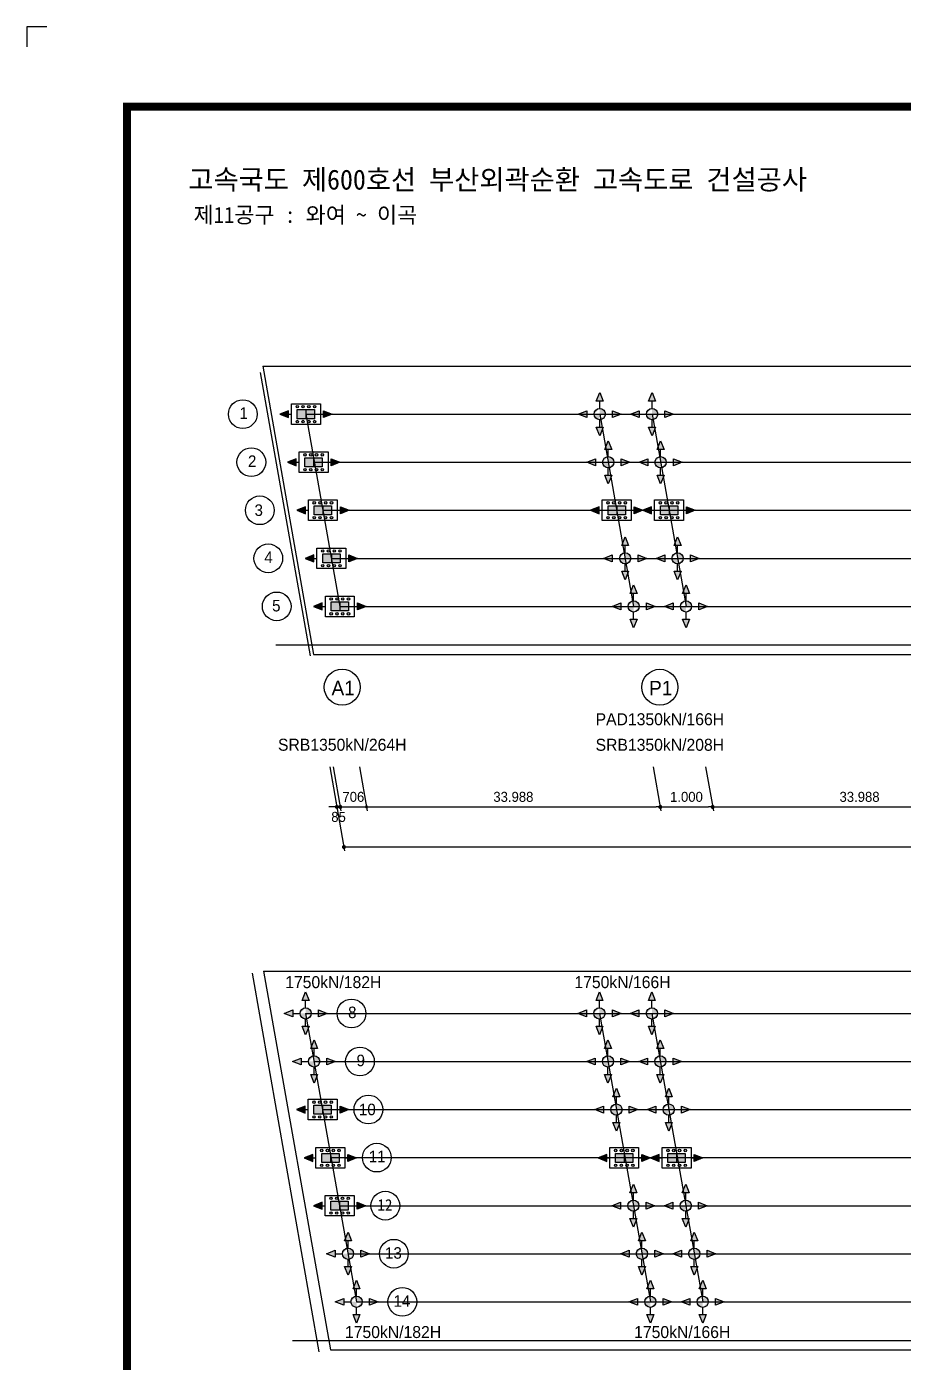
# Model space of a CAD drawing. Header units: feet. Extents: x 0 to 841000, y 0 to 594000.
# Drawn here: x 0 to 218768, y 260548 to 594000 of the extents above; entities that cross this region are included whole.
import ezdxf
from ezdxf.enums import TextEntityAlignment as Align

# ---------------------------------------------------------------- set-up
doc = ezdxf.new("R2010")
doc.units = ezdxf.units.FT
doc.header["$LTSCALE"] = 150
doc.header["$MEASUREMENT"] = 0
for name, color, linetype in [('CS-DIMS', 1, 'CONTINUOUS'), ('CS-MISC', 3, 'CONTINUOUS'), ('CS-TEXT', 3, 'CONTINUOUS'), ('CX-BORD', 3, 'CONTINUOUS'), ('CX-BORD-LIN1', 4, 'CONTINUOUS'), ('CX-BORD-LIN2', 3, 'CONTINUOUS'), ('CX-BORD-TEX2', 7, 'CONTINUOUS'), ('CX-BORD-TEX3', 6, 'CONTINUOUS'), ('CX-MISC', 2, 'CONTINUOUS')]:
    doc.layers.add(name, color=color, linetype=linetype)
doc.styles.add('A_STANDARD', font='')
doc.styles.get("Standard").update_dxf_attribs({"font": ''})
doc.styles.add('TB_TEXT', font='')
doc.styles.add('TB_WBTXT', font='')
doc.styles.add('TB_WMTXT', font='')
doc.styles.get('A_STANDARD').set_extended_font_data('Dotum')
doc.styles.get('Standard').set_extended_font_data('DotumChe')
doc.styles.get('TB_TEXT').set_extended_font_data('Dotum')
doc.styles.get('TB_WBTXT').set_extended_font_data('Dotum')
doc.styles.get('TB_WMTXT').set_extended_font_data('DotumChe')

# ---------------------------------------------------------------- blocks, each defined once
blk = doc.blocks.new('CXBLKA1-KHCA')
at = {"layer": 'CX-BORD-LIN1', "const_width": 2}
blk.add_lwpolyline([(796, 0), (0, 0), (0, 554), (796, 554)], close=True, dxfattribs=at)
at = {"layer": 'CX-MISC'}
blk.add_lwpolyline([(-20, 574), (-25, 574), (-25, 569)], dxfattribs=at)
at = {"layer": 'CX-BORD-LIN1', "style": 'TB_TEXT'}
for tag, height, p in [('TR_RNUM5', 3, (285.11, 32.64)), ('TR_RDAT5', 3.5, (317.5, 33)), ('TR_DGN5', 3.5, (451.12, 33)), ('TR_CHK5', 3.5, (491.12, 33)), ('TR_APP5', 3.5, (531.12, 33)), ('TR_RNUM4', 3, (285.11, 26.64)), ('TR_RDAT4', 3.5, (317.5, 27)), ('TR_DGN4', 3.5, (451.12, 27)), ('TR_CHK4', 3.5, (491.12, 27)), ('TR_APP4', 3.5, (531.12, 27)), ('TR_RNUM3', 3, (285.11, 20.64)), ('TR_RDAT3', 3.5, (317.5, 21)), ('TR_DGN3', 3.5, (451.12, 21)), ('TR_CHK3', 3.5, (491.12, 21)), ('TR_APP3', 3.5, (531.12, 21)), ('TR_RDAT2', 3.5, (317.5, 15)), ('TR_DGN2', 3.5, (451.12, 15)), ('TR_CHK2', 3.5, (491.12, 15)), ('TR_APP2', 3.5, (531.12, 15)), ('TR_RNUM2', 3, (285.11, 14.64)), ('TR_RNUM1', 3, (285.11, 8.64)), ('TR_RDAT1', 3.5, (317.5, 9)), ('TR_DGN1', 3.5, (451.12, 9)), ('TR_CHK1', 3.5, (491.12, 9)), ('TR_APP1', 3.5, (531.12, 9))]:
    blk.add_attdef(tag, text='', height=height, dxfattribs=at).set_placement(p, align=Align.MIDDLE_CENTER)
for tag, p in [('TR_RCON5', (342.3, 33)), ('TR_RCON4', (342.3, 27)), ('TR_RCON3', (342.3, 21)), ('TR_RCON2', (342.3, 15)), ('TR_RCON1', (342.3, 9))]:
    blk.add_attdef(tag, text='', height=3.5, dxfattribs=at).set_placement(p, align=Align.MIDDLE_LEFT)
at = {"layer": 'CX-BORD-LIN2', "style": 'TB_TEXT'}
blk.add_attdef('TD_VERSION', text='', height=3, rotation=90, dxfattribs=at).set_placement((800.5, 48.01), align=Align.MIDDLE_CENTER)
at = {"layer": 'CX-BORD-TEX2', "style": 'TB_WMTXT'}
for tag, height, p in [('TB_CNAME', 5, (15.34, 531.83)), ('TB_CSCOP', 4, (16.63, 523.83))]:
    blk.add_attdef(tag, text='', height=height, dxfattribs=at).set_placement(p, align=Align.BOTTOM_LEFT)
at = {"layer": 'CX-BORD-TEX2', "style": 'TB_WBTXT'}
for tag, height, p in [('TB_MTITIL', 10, (398, 533.33)), ('TB_STITL', 7, (398, 518.33))]:
    blk.add_attdef(tag, text='', height=height, dxfattribs=at).set_placement(p, align=Align.MIDDLE_CENTER)
at = {"layer": 'CX-BORD-TEX3', "style": 'TB_TEXT'}
for tag, height, p in [('TD_LNDST', 4.5, (215, 31.5)), ('TD_DSECT', 4.5, (605.5, 31.5)), ('TD_DDIST', 4.5, (654.5, 31.5)), ('TD_DNAME_TOP', 4.5, (755, 27.96)), ('TD_DCOMP', 4.5, (215, 22.59)), ('TD_CSECT', 4.5, (605.5, 22.5)), ('TD_CDIST', 4.5, (654.5, 22.5)), ('TD_DNAME_MAIN', 4.5, (755, 21.47)), ('TD_DNAME_BOT', 3, (755, 15.25)), ('TD_CCOMP', 4.5, (215, 13.59)), ('TD_HSCAL', 4.5, (620.88, 13.75)), ('TD_VSCAL', 4.5, (656.86, 13.75)), ('TD_CNAME', 5, (65, 7.6)), ('TD_FIELD', 4.5, (180, 5.13)), ('TD_CSTEP', 4.5, (250.74, 5.13)), ('TD_DWGCODE', 4.5, (637, 4.79)), ('TD_DWGNO', 4.5, (755, 5))]:
    blk.add_attdef(tag, text='', height=height, dxfattribs=at).set_placement(p, align=Align.MIDDLE_CENTER)

msp = doc.modelspace()

# ---------------------------------------------------------------- hatches: boundary and pattern name
at = {"layer": 'CS-DIMS'}
for points in [[(65310, 498134), (63146, 497268), (65310, 496403), (65310, 497268)], [(74053, 498134), (76216, 497268), (74053, 496403), (74053, 497268)], [(67238, 486134), (65074, 485268), (67238, 484403), (67238, 485268)], [(75981, 486134), (78145, 485268), (75981, 484403), (75981, 485268)], [(69542, 474134), (67378, 473268), (69542, 472403), (69542, 473268)], [(78284, 474134), (80448, 473268), (78284, 472403), (78284, 473268)], [(142871, 474134), (140707, 473268), (142871, 472403), (142871, 473268)], [(151614, 474134), (153778, 473268), (151614, 472403), (151614, 473268)], [(155942, 474134), (153778, 473268), (155942, 472403), (155942, 473268)], [(164684, 474134), (166848, 473268), (164684, 472403), (164684, 473268)], [(71658, 462134), (69494, 461268), (71658, 460403), (71658, 461268)], [(80400, 462134), (82564, 461268), (80400, 460403), (80400, 461268)], [(73773, 450134), (71610, 449268), (73773, 448403), (73773, 449268)], [(82516, 450134), (84680, 449268), (82516, 448403), (82516, 449268)], [(69477, 324514), (67314, 323649), (69477, 322783), (69477, 323649)], [(78220, 324514), (80384, 323649), (78220, 322783), (78220, 323649)], [(71422, 312433), (69258, 311568), (71422, 310702), (71422, 311568)], [(80164, 312433), (82328, 311568), (80164, 310702), (80164, 311568)], [(144751, 312433), (142587, 311568), (144751, 310702), (144751, 311568)], [(153494, 312433), (155658, 311568), (153494, 310702), (153494, 311568)], [(157822, 312433), (155658, 311568), (157822, 310702), (157822, 311568)], [(166564, 312433), (168728, 311568), (166564, 310702), (166564, 311568)], [(73709, 300514), (71545, 299649), (73709, 298783), (73709, 299649)], [(82452, 300514), (84616, 299649), (82452, 298783), (82452, 299649)]]:
    msp.add_hatch(color=0, dxfattribs=at).paths.add_polyline_path(points)
at = {"layer": 'CS-MISC'}
h = msp.add_hatch(color=7, dxfattribs=at)
edge = h.paths.add_edge_path(flags=17)
edge.add_arc((143011, 497268), 1397, 0, 360)
h.paths.add_polyline_path([(142145, 494060), (143876, 494060), (143011, 491896)])
h.paths.add_polyline_path([(146219, 496403), (146219, 498134), (148383, 497268)])
h.paths.add_polyline_path([(139802, 498134), (139802, 496403), (137638, 497268)])
h.paths.add_polyline_path([(143876, 500477), (142145, 500477), (143011, 502641)])
edge = h.paths.add_edge_path()
edge.add_line((144408, 497268), (146219, 497268))
edge.add_line((139802, 497268), (141613, 497268))
edge.add_line((143011, 498666), (143011, 500477))
edge.add_line((143011, 494060), (143011, 495871))
h = msp.add_hatch(color=7, dxfattribs=at)
edge = h.paths.add_edge_path(flags=17)
edge.add_arc((156081, 497268), 1397, 0, 360)
h.paths.add_polyline_path([(155216, 494060), (156947, 494060), (156081, 491896)])
h.paths.add_polyline_path([(159290, 496403), (159290, 498134), (161454, 497268)])
h.paths.add_polyline_path([(152873, 498134), (152873, 496403), (150709, 497268)])
h.paths.add_polyline_path([(156947, 500477), (155216, 500477), (156081, 502641)])
edge = h.paths.add_edge_path()
edge.add_line((157479, 497268), (159290, 497268))
edge.add_line((152873, 497268), (154684, 497268))
edge.add_line((156081, 498666), (156081, 500477))
edge.add_line((156081, 494060), (156081, 495871))
h = msp.add_hatch(color=7, dxfattribs=at)
h.paths.add_polyline_path([(67830, 499120, 1), (67213, 499120, 1)])
h.paths.add_polyline_path([(69270, 499120, 1), (68653, 499120, 1)])
h.paths.add_polyline_path([(70710, 499120, 1), (70093, 499120, 1)])
h.paths.add_polyline_path([(71533, 499120, 1), (72150, 499120, 1)])
h.paths.add_polyline_path([(67830, 495417, 1), (67213, 495417, 1)])
h.paths.add_polyline_path([(69270, 495417, 1), (68653, 495417, 1)])
h.paths.add_polyline_path([(70710, 495417, 1), (70093, 495417, 1)])
h.paths.add_polyline_path([(72150, 495417, 1), (71533, 495417, 1)])
h.paths.add_polyline_path([(71841, 496137), (71841, 498400), (67521, 498400), (67521, 496137)])
h = msp.add_hatch(color=7, dxfattribs=at)
edge = h.paths.add_edge_path(flags=17)
edge.add_arc((145127, 485268), 1397, 0, 360)
h.paths.add_polyline_path([(144261, 482060), (145992, 482060), (145127, 479896)])
h.paths.add_polyline_path([(148335, 484403), (148335, 486134), (150499, 485268)])
h.paths.add_polyline_path([(141918, 486134), (141918, 484403), (139754, 485268)])
h.paths.add_polyline_path([(145992, 488477), (144261, 488477), (145127, 490641)])
edge = h.paths.add_edge_path()
edge.add_line((146524, 485268), (148335, 485268))
edge.add_line((141918, 485268), (143729, 485268))
edge.add_line((145127, 486666), (145127, 488477))
edge.add_line((145127, 482060), (145127, 483871))
h = msp.add_hatch(color=7, dxfattribs=at)
edge = h.paths.add_edge_path(flags=17)
edge.add_arc((158197, 485268), 1397, 0, 360)
h.paths.add_polyline_path([(157332, 482060), (159063, 482060), (158197, 479896)])
h.paths.add_polyline_path([(161406, 484403), (161406, 486134), (163569, 485268)])
h.paths.add_polyline_path([(154989, 486134), (154989, 484403), (152825, 485268)])
h.paths.add_polyline_path([(159063, 488477), (157332, 488477), (158197, 490641)])
edge = h.paths.add_edge_path()
edge.add_line((159595, 485268), (161406, 485268))
edge.add_line((154989, 485268), (156800, 485268))
edge.add_line((158197, 486666), (158197, 488477))
edge.add_line((158197, 482060), (158197, 483871))
h = msp.add_hatch(color=7, dxfattribs=at)
h.paths.add_polyline_path([(69758, 487120, 1), (69141, 487120, 1)])
h.paths.add_polyline_path([(71198, 487120, 1), (70581, 487120, 1)])
h.paths.add_polyline_path([(72638, 487120, 1), (72021, 487120, 1)])
h.paths.add_polyline_path([(73461, 487120, 1), (74078, 487120, 1)])
h.paths.add_polyline_path([(69758, 483417, 1), (69141, 483417, 1)])
h.paths.add_polyline_path([(71198, 483417, 1), (70581, 483417, 1)])
h.paths.add_polyline_path([(72638, 483417, 1), (72021, 483417, 1)])
h.paths.add_polyline_path([(74078, 483417, 1), (73461, 483417, 1)])
h.paths.add_polyline_path([(73770, 484137), (73770, 486400), (69450, 486400), (69450, 484137)])
h = msp.add_hatch(color=7, dxfattribs=at)
h.paths.add_polyline_path([(72062, 475120, 1), (71444, 475120, 1)])
h.paths.add_polyline_path([(73502, 475120, 1), (72884, 475120, 1)])
h.paths.add_polyline_path([(74942, 475120, 1), (74324, 475120, 1)])
h.paths.add_polyline_path([(75764, 475120, 1), (76382, 475120, 1)])
h.paths.add_polyline_path([(72062, 471417, 1), (71444, 471417, 1)])
h.paths.add_polyline_path([(73502, 471417, 1), (72884, 471417, 1)])
h.paths.add_polyline_path([(74942, 471417, 1), (74324, 471417, 1)])
h.paths.add_polyline_path([(76382, 471417, 1), (75764, 471417, 1)])
h.paths.add_polyline_path([(76073, 472137), (76073, 474400), (71753, 474400), (71753, 472137)])
h = msp.add_hatch(color=7, dxfattribs=at)
h.paths.add_polyline_path([(145391, 475120, 1), (144774, 475120, 1)])
h.paths.add_polyline_path([(146831, 475120, 1), (146214, 475120, 1)])
h.paths.add_polyline_path([(148271, 475120, 1), (147654, 475120, 1)])
h.paths.add_polyline_path([(149094, 475120, 1), (149711, 475120, 1)])
h.paths.add_polyline_path([(145391, 471417, 1), (144774, 471417, 1)])
h.paths.add_polyline_path([(146831, 471417, 1), (146214, 471417, 1)])
h.paths.add_polyline_path([(148271, 471417, 1), (147654, 471417, 1)])
h.paths.add_polyline_path([(149711, 471417, 1), (149094, 471417, 1)])
h.paths.add_polyline_path([(149403, 472137), (149403, 474400), (145083, 474400), (145083, 472137)])
h = msp.add_hatch(color=7, dxfattribs=at)
h.paths.add_polyline_path([(158462, 475120, 1), (157844, 475120, 1)])
h.paths.add_polyline_path([(159902, 475120, 1), (159284, 475120, 1)])
h.paths.add_polyline_path([(161342, 475120, 1), (160724, 475120, 1)])
h.paths.add_polyline_path([(162164, 475120, 1), (162782, 475120, 1)])
h.paths.add_polyline_path([(158462, 471417, 1), (157844, 471417, 1)])
h.paths.add_polyline_path([(159902, 471417, 1), (159284, 471417, 1)])
h.paths.add_polyline_path([(161342, 471417, 1), (160724, 471417, 1)])
h.paths.add_polyline_path([(162782, 471417, 1), (162164, 471417, 1)])
h.paths.add_polyline_path([(162473, 472137), (162473, 474400), (158153, 474400), (158153, 472137)])
h = msp.add_hatch(color=7, dxfattribs=at)
edge = h.paths.add_edge_path(flags=17)
edge.add_arc((149359, 461268), 1397, 0, 360)
h.paths.add_polyline_path([(148493, 458060), (150224, 458060), (149359, 455896)])
h.paths.add_polyline_path([(152567, 460403), (152567, 462134), (154731, 461268)])
h.paths.add_polyline_path([(146150, 462134), (146150, 460403), (143986, 461268)])
h.paths.add_polyline_path([(150224, 464477), (148493, 464477), (149359, 466641)])
edge = h.paths.add_edge_path()
edge.add_line((150756, 461268), (152567, 461268))
edge.add_line((146150, 461268), (147961, 461268))
edge.add_line((149359, 462666), (149359, 464477))
edge.add_line((149359, 458060), (149359, 459871))
h = msp.add_hatch(color=7, dxfattribs=at)
edge = h.paths.add_edge_path(flags=17)
edge.add_arc((162429, 461268), 1397, 0, 360)
h.paths.add_polyline_path([(161563, 458060), (163294, 458060), (162429, 455896)])
h.paths.add_polyline_path([(165638, 460403), (165638, 462134), (167801, 461268)])
h.paths.add_polyline_path([(159220, 462134), (159220, 460403), (157057, 461268)])
h.paths.add_polyline_path([(163294, 464477), (161563, 464477), (162429, 466641)])
edge = h.paths.add_edge_path()
edge.add_line((163826, 461268), (165638, 461268))
edge.add_line((159220, 461268), (161031, 461268))
edge.add_line((162429, 462666), (162429, 464477))
edge.add_line((162429, 458060), (162429, 459871))
h = msp.add_hatch(color=7, dxfattribs=at)
h.paths.add_polyline_path([(74178, 463120, 1), (73560, 463120, 1)])
h.paths.add_polyline_path([(75618, 463120, 1), (75000, 463120, 1)])
h.paths.add_polyline_path([(77058, 463120, 1), (76440, 463120, 1)])
h.paths.add_polyline_path([(77880, 463120, 1), (78498, 463120, 1)])
h.paths.add_polyline_path([(74178, 459417, 1), (73560, 459417, 1)])
h.paths.add_polyline_path([(75618, 459417, 1), (75000, 459417, 1)])
h.paths.add_polyline_path([(77058, 459417, 1), (76440, 459417, 1)])
h.paths.add_polyline_path([(78498, 459417, 1), (77880, 459417, 1)])
h.paths.add_polyline_path([(78189, 460137), (78189, 462400), (73869, 462400), (73869, 460137)])
h = msp.add_hatch(color=7, dxfattribs=at)
edge = h.paths.add_edge_path(flags=17)
edge.add_arc((151474, 449268), 1397, 0, 360)
h.paths.add_polyline_path([(150609, 446060), (152340, 446060), (151474, 443896)])
h.paths.add_polyline_path([(154683, 448403), (154683, 450134), (156847, 449268)])
h.paths.add_polyline_path([(148266, 450134), (148266, 448403), (146102, 449268)])
h.paths.add_polyline_path([(152340, 452477), (150609, 452477), (151474, 454641)])
edge = h.paths.add_edge_path()
edge.add_line((152872, 449268), (154683, 449268))
edge.add_line((148266, 449268), (150077, 449268))
edge.add_line((151474, 450666), (151474, 452477))
edge.add_line((151474, 446060), (151474, 447871))
h = msp.add_hatch(color=7, dxfattribs=at)
edge = h.paths.add_edge_path(flags=17)
edge.add_arc((164545, 449268), 1397, 0, 360)
h.paths.add_polyline_path([(163679, 446060), (165410, 446060), (164545, 443896)])
h.paths.add_polyline_path([(167753, 448403), (167753, 450134), (169917, 449268)])
h.paths.add_polyline_path([(161336, 450134), (161336, 448403), (159173, 449268)])
h.paths.add_polyline_path([(165410, 452477), (163679, 452477), (164545, 454641)])
edge = h.paths.add_edge_path()
edge.add_line((165942, 449268), (167753, 449268))
edge.add_line((161336, 449268), (163147, 449268))
edge.add_line((164545, 450666), (164545, 452477))
edge.add_line((164545, 446060), (164545, 447871))
h = msp.add_hatch(color=7, dxfattribs=at)
h.paths.add_polyline_path([(76293, 451120, 1), (75676, 451120, 1)])
h.paths.add_polyline_path([(77733, 451120, 1), (77116, 451120, 1)])
h.paths.add_polyline_path([(79173, 451120, 1), (78556, 451120, 1)])
h.paths.add_polyline_path([(79996, 451120, 1), (80613, 451120, 1)])
h.paths.add_polyline_path([(76293, 447417, 1), (75676, 447417, 1)])
h.paths.add_polyline_path([(77733, 447417, 1), (77116, 447417, 1)])
h.paths.add_polyline_path([(79173, 447417, 1), (78556, 447417, 1)])
h.paths.add_polyline_path([(80613, 447417, 1), (79996, 447417, 1)])
h.paths.add_polyline_path([(80305, 448137), (80305, 450400), (75985, 450400), (75985, 448137)])
h = msp.add_hatch(color=7, dxfattribs=at)
edge = h.paths.add_edge_path(flags=17)
edge.add_arc((69617, 347649), 1397, 0, 360)
h.paths.add_polyline_path([(68751, 344440), (70482, 344440), (69617, 342277)])
h.paths.add_polyline_path([(72825, 346783), (72825, 348514), (74989, 347649)])
h.paths.add_polyline_path([(66408, 348514), (66408, 346783), (64245, 347649)])
h.paths.add_polyline_path([(70482, 350858), (68751, 350858), (69617, 353021)])
edge = h.paths.add_edge_path()
edge.add_line((71014, 347649), (72825, 347649))
edge.add_line((66408, 347649), (68219, 347649))
edge.add_line((69617, 349046), (69617, 350858))
edge.add_line((69617, 344440), (69617, 346251))
h = msp.add_hatch(color=7, dxfattribs=at)
edge = h.paths.add_edge_path(flags=17)
edge.add_arc((142946, 347649), 1397, 0, 360)
h.paths.add_polyline_path([(142081, 344440), (143812, 344440), (142946, 342277)])
h.paths.add_polyline_path([(146155, 346783), (146155, 348514), (148319, 347649)])
h.paths.add_polyline_path([(139738, 348514), (139738, 346783), (137574, 347649)])
h.paths.add_polyline_path([(143812, 350858), (142081, 350858), (142946, 353021)])
edge = h.paths.add_edge_path()
edge.add_line((144344, 347649), (146155, 347649))
edge.add_line((139738, 347649), (141549, 347649))
edge.add_line((142946, 349046), (142946, 350858))
edge.add_line((142946, 344440), (142946, 346251))
h = msp.add_hatch(color=7, dxfattribs=at)
edge = h.paths.add_edge_path(flags=17)
edge.add_arc((156017, 347649), 1397, 0, 360)
h.paths.add_polyline_path([(155151, 344440), (156882, 344440), (156017, 342277)])
h.paths.add_polyline_path([(159225, 346783), (159225, 348514), (161389, 347649)])
h.paths.add_polyline_path([(152808, 348514), (152808, 346783), (150645, 347649)])
h.paths.add_polyline_path([(156882, 350858), (155151, 350858), (156017, 353021)])
edge = h.paths.add_edge_path()
edge.add_line((157414, 347649), (159225, 347649))
edge.add_line((152808, 347649), (154619, 347649))
edge.add_line((156017, 349046), (156017, 350858))
edge.add_line((156017, 344440), (156017, 346251))
h = msp.add_hatch(color=7, dxfattribs=at)
edge = h.paths.add_edge_path(flags=17)
edge.add_arc((71733, 335649), 1397, 0, 360)
h.paths.add_polyline_path([(70867, 332440), (72598, 332440), (71733, 330277)])
h.paths.add_polyline_path([(74941, 334783), (74941, 336514), (77105, 335649)])
h.paths.add_polyline_path([(68524, 336514), (68524, 334783), (66360, 335649)])
h.paths.add_polyline_path([(72598, 338858), (70867, 338858), (71733, 341021)])
edge = h.paths.add_edge_path()
edge.add_line((73130, 335649), (74941, 335649))
edge.add_line((68524, 335649), (70335, 335649))
edge.add_line((71733, 337046), (71733, 338858))
edge.add_line((71733, 332440), (71733, 334251))
h = msp.add_hatch(color=7, dxfattribs=at)
edge = h.paths.add_edge_path(flags=17)
edge.add_arc((145062, 335649), 1397, 0, 360)
h.paths.add_polyline_path([(144197, 332440), (145928, 332440), (145062, 330277)])
h.paths.add_polyline_path([(148271, 334783), (148271, 336514), (150435, 335649)])
h.paths.add_polyline_path([(141854, 336514), (141854, 334783), (139690, 335649)])
h.paths.add_polyline_path([(145928, 338858), (144197, 338858), (145062, 341021)])
edge = h.paths.add_edge_path()
edge.add_line((146460, 335649), (148271, 335649))
edge.add_line((141854, 335649), (143665, 335649))
edge.add_line((145062, 337046), (145062, 338858))
edge.add_line((145062, 332440), (145062, 334251))
h = msp.add_hatch(color=7, dxfattribs=at)
edge = h.paths.add_edge_path(flags=17)
edge.add_arc((158133, 335649), 1397, 0, 360)
h.paths.add_polyline_path([(157267, 332440), (158998, 332440), (158133, 330277)])
h.paths.add_polyline_path([(161341, 334783), (161341, 336514), (163505, 335649)])
h.paths.add_polyline_path([(154924, 336514), (154924, 334783), (152760, 335649)])
h.paths.add_polyline_path([(158998, 338858), (157267, 338858), (158133, 341021)])
edge = h.paths.add_edge_path()
edge.add_line((159530, 335649), (161341, 335649))
edge.add_line((154924, 335649), (156735, 335649))
edge.add_line((158133, 337046), (158133, 338858))
edge.add_line((158133, 332440), (158133, 334251))
h = msp.add_hatch(color=7, dxfattribs=at)
edge = h.paths.add_edge_path(flags=17)
edge.add_arc((147178, 323649), 1397, 0, 360)
h.paths.add_polyline_path([(146313, 320440), (148044, 320440), (147178, 318277)])
h.paths.add_polyline_path([(150387, 322783), (150387, 324514), (152551, 323649)])
h.paths.add_polyline_path([(143970, 324514), (143970, 322783), (141806, 323649)])
h.paths.add_polyline_path([(148044, 326858), (146313, 326858), (147178, 329021)])
edge = h.paths.add_edge_path()
edge.add_line((148576, 323649), (150387, 323649))
edge.add_line((143970, 323649), (145781, 323649))
edge.add_line((147178, 325046), (147178, 326858))
edge.add_line((147178, 320440), (147178, 322251))
h = msp.add_hatch(color=7, dxfattribs=at)
edge = h.paths.add_edge_path(flags=17)
edge.add_arc((160249, 323649), 1397, 0, 360)
h.paths.add_polyline_path([(159383, 320440), (161114, 320440), (160249, 318277)])
h.paths.add_polyline_path([(163457, 322783), (163457, 324514), (165621, 323649)])
h.paths.add_polyline_path([(157040, 324514), (157040, 322783), (154876, 323649)])
h.paths.add_polyline_path([(161114, 326858), (159383, 326858), (160249, 329021)])
edge = h.paths.add_edge_path()
edge.add_line((161646, 323649), (163457, 323649))
edge.add_line((157040, 323649), (158851, 323649))
edge.add_line((160249, 325046), (160249, 326858))
edge.add_line((160249, 320440), (160249, 322251))
h = msp.add_hatch(color=7, dxfattribs=at)
h.paths.add_polyline_path([(71997, 325500, 1), (71380, 325500, 1)])
h.paths.add_polyline_path([(73437, 325500, 1), (72820, 325500, 1)])
h.paths.add_polyline_path([(74877, 325500, 1), (74260, 325500, 1)])
h.paths.add_polyline_path([(75700, 325500, 1), (76317, 325500, 1)])
h.paths.add_polyline_path([(71997, 321798, 1), (71380, 321798, 1)])
h.paths.add_polyline_path([(73437, 321798, 1), (72820, 321798, 1)])
h.paths.add_polyline_path([(74877, 321798, 1), (74260, 321798, 1)])
h.paths.add_polyline_path([(76317, 321798, 1), (75700, 321798, 1)])
h.paths.add_polyline_path([(76009, 322518), (76009, 324780), (71689, 324780), (71689, 322518)])
h = msp.add_hatch(color=7, dxfattribs=at)
h.paths.add_polyline_path([(73942, 313419, 1), (73324, 313419, 1)])
h.paths.add_polyline_path([(75382, 313419, 1), (74764, 313419, 1)])
h.paths.add_polyline_path([(76822, 313419, 1), (76204, 313419, 1)])
h.paths.add_polyline_path([(77644, 313419, 1), (78262, 313419, 1)])
h.paths.add_polyline_path([(73942, 309716, 1), (73324, 309716, 1)])
h.paths.add_polyline_path([(75382, 309716, 1), (74764, 309716, 1)])
h.paths.add_polyline_path([(76822, 309716, 1), (76204, 309716, 1)])
h.paths.add_polyline_path([(78262, 309716, 1), (77644, 309716, 1)])
h.paths.add_polyline_path([(77953, 310436), (77953, 312699), (73633, 312699), (73633, 310436)])
h = msp.add_hatch(color=7, dxfattribs=at)
h.paths.add_polyline_path([(147271, 313419, 1), (146654, 313419, 1)])
h.paths.add_polyline_path([(148711, 313419, 1), (148094, 313419, 1)])
h.paths.add_polyline_path([(150151, 313419, 1), (149534, 313419, 1)])
h.paths.add_polyline_path([(150974, 313419, 1), (151591, 313419, 1)])
h.paths.add_polyline_path([(147271, 309716, 1), (146654, 309716, 1)])
h.paths.add_polyline_path([(148711, 309716, 1), (148094, 309716, 1)])
h.paths.add_polyline_path([(150151, 309716, 1), (149534, 309716, 1)])
h.paths.add_polyline_path([(151591, 309716, 1), (150974, 309716, 1)])
h.paths.add_polyline_path([(151283, 310436), (151283, 312699), (146963, 312699), (146963, 310436)])
h = msp.add_hatch(color=7, dxfattribs=at)
h.paths.add_polyline_path([(160342, 313419, 1), (159724, 313419, 1)])
h.paths.add_polyline_path([(161782, 313419, 1), (161164, 313419, 1)])
h.paths.add_polyline_path([(163222, 313419, 1), (162604, 313419, 1)])
h.paths.add_polyline_path([(164044, 313419, 1), (164662, 313419, 1)])
h.paths.add_polyline_path([(160342, 309716, 1), (159724, 309716, 1)])
h.paths.add_polyline_path([(161782, 309716, 1), (161164, 309716, 1)])
h.paths.add_polyline_path([(163222, 309716, 1), (162604, 309716, 1)])
h.paths.add_polyline_path([(164662, 309716, 1), (164044, 309716, 1)])
h.paths.add_polyline_path([(164353, 310436), (164353, 312699), (160033, 312699), (160033, 310436)])
h = msp.add_hatch(color=7, dxfattribs=at)
edge = h.paths.add_edge_path(flags=17)
edge.add_arc((151410, 299649), 1397, 0, 360)
h.paths.add_polyline_path([(150545, 296440), (152276, 296440), (151410, 294277)])
h.paths.add_polyline_path([(154619, 298783), (154619, 300514), (156783, 299649)])
h.paths.add_polyline_path([(148202, 300514), (148202, 298783), (146038, 299649)])
h.paths.add_polyline_path([(152276, 302858), (150545, 302858), (151410, 305021)])
edge = h.paths.add_edge_path()
edge.add_line((152808, 299649), (154619, 299649))
edge.add_line((148202, 299649), (150013, 299649))
edge.add_line((151410, 301046), (151410, 302858))
edge.add_line((151410, 296440), (151410, 298251))
h = msp.add_hatch(color=7, dxfattribs=at)
edge = h.paths.add_edge_path(flags=17)
edge.add_arc((164481, 299649), 1397, 0, 360)
h.paths.add_polyline_path([(163615, 296440), (165346, 296440), (164481, 294277)])
h.paths.add_polyline_path([(167689, 298783), (167689, 300514), (169853, 299649)])
h.paths.add_polyline_path([(161272, 300514), (161272, 298783), (159108, 299649)])
h.paths.add_polyline_path([(165346, 302858), (163615, 302858), (164481, 305021)])
edge = h.paths.add_edge_path()
edge.add_line((165878, 299649), (167689, 299649))
edge.add_line((161272, 299649), (163083, 299649))
edge.add_line((164481, 301046), (164481, 302858))
edge.add_line((164481, 296440), (164481, 298251))
h = msp.add_hatch(color=7, dxfattribs=at)
h.paths.add_polyline_path([(76229, 301500, 1), (75612, 301500, 1)])
h.paths.add_polyline_path([(77669, 301500, 1), (77052, 301500, 1)])
h.paths.add_polyline_path([(79109, 301500, 1), (78492, 301500, 1)])
h.paths.add_polyline_path([(79932, 301500, 1), (80549, 301500, 1)])
h.paths.add_polyline_path([(76229, 297798, 1), (75612, 297798, 1)])
h.paths.add_polyline_path([(77669, 297798, 1), (77052, 297798, 1)])
h.paths.add_polyline_path([(79109, 297798, 1), (78492, 297798, 1)])
h.paths.add_polyline_path([(80549, 297798, 1), (79932, 297798, 1)])
h.paths.add_polyline_path([(80241, 298518), (80241, 300780), (75921, 300780), (75921, 298518)])
h = msp.add_hatch(color=7, dxfattribs=at)
edge = h.paths.add_edge_path(flags=17)
edge.add_arc((80197, 287649), 1397, 0, 360)
h.paths.add_polyline_path([(79331, 284440), (81062, 284440), (80197, 282277)])
h.paths.add_polyline_path([(83405, 286783), (83405, 288514), (85569, 287649)])
h.paths.add_polyline_path([(76988, 288514), (76988, 286783), (74824, 287649)])
h.paths.add_polyline_path([(81062, 290858), (79331, 290858), (80197, 293021)])
edge = h.paths.add_edge_path()
edge.add_line((81594, 287649), (83405, 287649))
edge.add_line((76988, 287649), (78799, 287649))
edge.add_line((80197, 289046), (80197, 290858))
edge.add_line((80197, 284440), (80197, 286251))
h = msp.add_hatch(color=7, dxfattribs=at)
edge = h.paths.add_edge_path(flags=17)
edge.add_arc((153526, 287649), 1397, 0, 360)
h.paths.add_polyline_path([(152661, 284440), (154392, 284440), (153526, 282277)])
h.paths.add_polyline_path([(156735, 286783), (156735, 288514), (158898, 287649)])
h.paths.add_polyline_path([(150318, 288514), (150318, 286783), (148154, 287649)])
h.paths.add_polyline_path([(154392, 290858), (152661, 290858), (153526, 293021)])
edge = h.paths.add_edge_path()
edge.add_line((154924, 287649), (156735, 287649))
edge.add_line((150318, 287649), (152129, 287649))
edge.add_line((153526, 289046), (153526, 290858))
edge.add_line((153526, 284440), (153526, 286251))
h = msp.add_hatch(color=7, dxfattribs=at)
edge = h.paths.add_edge_path(flags=17)
edge.add_arc((166597, 287649), 1397, 0, 360)
h.paths.add_polyline_path([(165731, 284440), (167462, 284440), (166597, 282277)])
h.paths.add_polyline_path([(169805, 286783), (169805, 288514), (171969, 287649)])
h.paths.add_polyline_path([(163388, 288514), (163388, 286783), (161224, 287649)])
h.paths.add_polyline_path([(167462, 290858), (165731, 290858), (166597, 293021)])
edge = h.paths.add_edge_path()
edge.add_line((167994, 287649), (169805, 287649))
edge.add_line((163388, 287649), (165199, 287649))
edge.add_line((166597, 289046), (166597, 290858))
edge.add_line((166597, 284440), (166597, 286251))
h = msp.add_hatch(color=7, dxfattribs=at)
edge = h.paths.add_edge_path(flags=17)
edge.add_arc((82312, 275649), 1397, 0, 360)
h.paths.add_polyline_path([(81447, 272440), (83178, 272440), (82312, 270277)])
h.paths.add_polyline_path([(85521, 274783), (85521, 276514), (87685, 275649)])
h.paths.add_polyline_path([(79104, 276514), (79104, 274783), (76940, 275649)])
h.paths.add_polyline_path([(83178, 278858), (81447, 278858), (82312, 281021)])
edge = h.paths.add_edge_path()
edge.add_line((83710, 275649), (85521, 275649))
edge.add_line((79104, 275649), (80915, 275649))
edge.add_line((82312, 277046), (82312, 278858))
edge.add_line((82312, 272440), (82312, 274251))
h = msp.add_hatch(color=7, dxfattribs=at)
edge = h.paths.add_edge_path(flags=17)
edge.add_arc((155642, 275649), 1397, 0, 360)
h.paths.add_polyline_path([(154777, 272440), (156508, 272440), (155642, 270277)])
h.paths.add_polyline_path([(158851, 274783), (158851, 276514), (161014, 275649)])
h.paths.add_polyline_path([(152433, 276514), (152433, 274783), (150270, 275649)])
h.paths.add_polyline_path([(156508, 278858), (154777, 278858), (155642, 281021)])
edge = h.paths.add_edge_path()
edge.add_line((157040, 275649), (158851, 275649))
edge.add_line((152433, 275649), (154245, 275649))
edge.add_line((155642, 277046), (155642, 278858))
edge.add_line((155642, 272440), (155642, 274251))
h = msp.add_hatch(color=7, dxfattribs=at)
edge = h.paths.add_edge_path(flags=17)
edge.add_arc((168712, 275649), 1397, 0, 360)
h.paths.add_polyline_path([(167847, 272440), (169578, 272440), (168712, 270277)])
h.paths.add_polyline_path([(171921, 274783), (171921, 276514), (174085, 275649)])
h.paths.add_polyline_path([(165504, 276514), (165504, 274783), (163340, 275649)])
h.paths.add_polyline_path([(169578, 278858), (167847, 278858), (168712, 281021)])
edge = h.paths.add_edge_path()
edge.add_line((170110, 275649), (171921, 275649))
edge.add_line((165504, 275649), (167315, 275649))
edge.add_line((168712, 277046), (168712, 278858))
edge.add_line((168712, 272440), (168712, 274251))

# ---------------------------------------------------------------- linework, layer by layer
at = {"layer": 'CS-DIMS', "color": 1}
for p, q in [((58271, 507674), (70752, 436892)), ((62175, 439636), (775053, 439636)), ((75634, 409203), (77573, 398203)), ((75634, 409203), (79337, 388203)), ((76492, 409203), (78432, 398203)), ((76492, 409203), (78432, 398203)), ((83027, 409203), (84967, 398203)), ((83027, 409203), (84967, 398203)), ((156357, 409203), (158296, 398203)), ((156357, 409203), (158296, 398203)), ((169427, 409203), (171367, 398203)), ((169427, 409203), (171367, 398203)), ((76397, 399203), (75397, 399203)), ((77255, 399203), (76255, 399203)), ((77397, 399203), (78255, 399203)), ((78255, 399203), (84790, 399203)), ((79255, 399203), (80255, 399203)), ((85790, 399203), (86790, 399203)), ((85790, 399203), (157120, 399203)), ((159120, 399203), (170190, 399203)), ((172190, 399203), (243520, 399203)), ((80160, 389203), (780404, 389203)), ((56271, 357690), (72941, 263149)), ((66343, 266017), (429932, 266017))]:
    msp.add_line(p, q, dxfattribs=at)
at = {"layer": 'CS-DIMS', "color": 0}
for p, q in [((65310, 498134), (63146, 497268)), ((63146, 497268), (65310, 496403)), ((65310, 497268), (65310, 498134)), ((65310, 497268), (66081, 497268)), ((65310, 496403), (65310, 497268)), ((73281, 497268), (74053, 497268)), ((74053, 497268), (74053, 498134)), ((74053, 498134), (76216, 497268)), ((76216, 497268), (74053, 496403)), ((74053, 496403), (74053, 497268)), ((67238, 486134), (65074, 485268)), ((65074, 485268), (67238, 484403)), ((67238, 485268), (67238, 486134)), ((67238, 485268), (68010, 485268)), ((67238, 484403), (67238, 485268)), ((75210, 485268), (75981, 485268)), ((75981, 485268), (75981, 486134)), ((75981, 486134), (78145, 485268)), ((78145, 485268), (75981, 484403)), ((75981, 484403), (75981, 485268)), ((69542, 474134), (67378, 473268)), ((69542, 473268), (69542, 474134)), ((78284, 473268), (78284, 474134)), ((78284, 474134), (80448, 473268)), ((142871, 474134), (140707, 473268)), ((142871, 473268), (142871, 474134)), ((151614, 473268), (151614, 474134)), ((151614, 474134), (153778, 473268)), ((155942, 474134), (153778, 473268)), ((155942, 473268), (155942, 474134)), ((164684, 473268), (164684, 474134)), ((164684, 474134), (166848, 473268)), ((67378, 473268), (69542, 472403)), ((69542, 473268), (70313, 473268)), ((69542, 472403), (69542, 473268)), ((77513, 473268), (78284, 473268)), ((80448, 473268), (78284, 472403)), ((78284, 472403), (78284, 473268)), ((140707, 473268), (142871, 472403)), ((142871, 473268), (143643, 473268)), ((142871, 472403), (142871, 473268)), ((150843, 473268), (151614, 473268)), ((153778, 473268), (151614, 472403)), ((151614, 472403), (151614, 473268)), ((153778, 473268), (155942, 472403)), ((155942, 473268), (156713, 473268)), ((155942, 472403), (155942, 473268)), ((163913, 473268), (164684, 473268)), ((166848, 473268), (164684, 472403)), ((164684, 472403), (164684, 473268)), ((71658, 462134), (69494, 461268)), ((69494, 461268), (71658, 460403)), ((71658, 461268), (71658, 462134)), ((71658, 461268), (72429, 461268)), ((71658, 460403), (71658, 461268)), ((79629, 461268), (80400, 461268)), ((80400, 461268), (80400, 462134)), ((80400, 462134), (82564, 461268)), ((82564, 461268), (80400, 460403)), ((80400, 460403), (80400, 461268)), ((73773, 450134), (71610, 449268)), ((71610, 449268), (73773, 448403)), ((73773, 449268), (73773, 450134)), ((73773, 449268), (74545, 449268)), ((73773, 448403), (73773, 449268)), ((81745, 449268), (82516, 449268)), ((82516, 449268), (82516, 450134)), ((82516, 450134), (84680, 449268)), ((84680, 449268), (82516, 448403)), ((82516, 448403), (82516, 449268)), ((69477, 324514), (67314, 323649)), ((67314, 323649), (69477, 322783)), ((69477, 323649), (69477, 324514)), ((69477, 323649), (70249, 323649)), ((69477, 322783), (69477, 323649)), ((77449, 323649), (78220, 323649)), ((78220, 323649), (78220, 324514)), ((78220, 324514), (80384, 323649)), ((80384, 323649), (78220, 322783)), ((78220, 322783), (78220, 323649)), ((71422, 312433), (69258, 311568)), ((69258, 311568), (71422, 310702)), ((71422, 311568), (71422, 312433)), ((71422, 311568), (72193, 311568)), ((71422, 310702), (71422, 311568)), ((79393, 311568), (80164, 311568)), ((80164, 311568), (80164, 312433)), ((80164, 312433), (82328, 311568)), ((82328, 311568), (80164, 310702)), ((80164, 310702), (80164, 311568)), ((144751, 312433), (142587, 311568)), ((142587, 311568), (144751, 310702)), ((144751, 311568), (144751, 312433)), ((144751, 311568), (145523, 311568)), ((144751, 310702), (144751, 311568)), ((152723, 311568), (153494, 311568)), ((153494, 311568), (153494, 312433)), ((153494, 312433), (155658, 311568)), ((155658, 311568), (153494, 310702)), ((153494, 310702), (153494, 311568)), ((157822, 312433), (155658, 311568)), ((155658, 311568), (157822, 310702)), ((157822, 311568), (157822, 312433)), ((157822, 311568), (158593, 311568)), ((157822, 310702), (157822, 311568)), ((165793, 311568), (166564, 311568)), ((166564, 311568), (166564, 312433)), ((166564, 312433), (168728, 311568)), ((168728, 311568), (166564, 310702)), ((166564, 310702), (166564, 311568)), ((73709, 300514), (71545, 299649)), ((73709, 299649), (73709, 300514)), ((82452, 299649), (82452, 300514)), ((82452, 300514), (84616, 299649)), ((71545, 299649), (73709, 298783)), ((73709, 299649), (74481, 299649)), ((73709, 298783), (73709, 299649)), ((81681, 299649), (82452, 299649)), ((84616, 299649), (82452, 298783)), ((82452, 298783), (82452, 299649))]:
    msp.add_line(p, q, dxfattribs=at)
at = {"layer": 'CS-DIMS', "ltscale": 0.5}
for p, q in [((69681, 497268), (488611, 497268)), ((69681, 497268), (78145, 449268)), ((143011, 497268), (151474, 449268)), ((156081, 497268), (164545, 449268)), ((71797, 485268), (497074, 485268)), ((73913, 473268), (497074, 473268)), ((76029, 461268), (497074, 461268)), ((78145, 449268), (497074, 449268)), ((69617, 347649), (402146, 347649)), ((69617, 347649), (82312, 275649)), ((142946, 347649), (155642, 275649)), ((156017, 347649), (168712, 275649)), ((71733, 335649), (404262, 335649)), ((73849, 323649), (406378, 323649)), ((75965, 311649), (408494, 311649)), ((78081, 299649), (410610, 299649)), ((80197, 287649), (412726, 287649)), ((82312, 275649), (414842, 275649))]:
    msp.add_line(p, q, dxfattribs=at)
at = {"layer": 'CS-DIMS'}
for p, q in [((77397, 399203), (76397, 399203)), ((78255, 399203), (77255, 399203)), ((78255, 399203), (79255, 399203)), ((84790, 399203), (85790, 399203)), ((84790, 399203), (85790, 399203)), ((158120, 399203), (157120, 399203)), ((158120, 399203), (159120, 399203)), ((171190, 399203), (170190, 399203)), ((171190, 399203), (172190, 399203)), ((79160, 389203), (80160, 389203))]:
    msp.add_line(p, q, dxfattribs=at)
at = {"layer": 'CS-DIMS', "const_width": 500}
for points in [[(77147, 399203, 1), (77647, 399203, 1)], [(78505, 399203, 1), (78005, 399203, 1)], [(158370, 399203, 1), (157870, 399203, 1)], [(171440, 399203, 1), (170940, 399203, 1)], [(170940, 399203, 1), (171440, 399203, 1)], [(79410, 389203, 1), (78910, 389203, 1)]]:
    msp.add_lwpolyline(points, format="xyb", close=True, dxfattribs=at)
at = {"layer": 'CS-DIMS', "color": 7}
for centre in [(78744, 429101), (158010, 429086)]:
    msp.add_circle(centre, 4486, dxfattribs=at)
at = {"layer": 'CS-DIMS'}
for centre, start, end in [((78255, 399203), 0, 180), ((78255, 399203), 180, 0), ((84790, 399203), 0, 180), ((84790, 399203), 0, 180), ((84790, 399203), 180, 0), ((84790, 399203), 180, 0), ((158120, 399203), 0, 180), ((158120, 399203), 180, 0)]:
    msp.add_arc(centre, 250, start, end, dxfattribs=at)
at = {"layer": 'CS-MISC', "color": 7}
for p, q in [((58914, 509268), (492156, 509268)), ((58914, 509268), (71610, 437268)), ((66081, 499840), (73281, 499840)), ((66081, 494697), (66081, 499840)), ((67521, 498400), (71841, 498400)), ((67521, 496137), (67521, 498400)), ((69681, 498400), (69681, 496137)), ((71841, 498400), (71841, 496137)), ((73281, 499840), (73281, 494697)), ((73281, 494697), (66081, 494697)), ((71841, 496137), (67521, 496137)), ((68010, 487840), (75210, 487840)), ((68010, 482697), (68010, 487840)), ((75210, 487840), (75210, 482697)), ((69450, 486400), (73770, 486400)), ((69450, 484137), (69450, 486400)), ((73770, 484137), (69450, 484137)), ((71610, 486400), (71610, 484137)), ((73770, 486400), (73770, 484137)), ((75210, 482697), (68010, 482697)), ((70313, 475840), (77513, 475840)), ((70313, 470697), (70313, 475840)), ((71753, 474400), (76073, 474400)), ((71753, 472137), (71753, 474400)), ((73913, 474400), (73913, 472137)), ((76073, 474400), (76073, 472137)), ((77513, 475840), (77513, 470697)), ((143643, 475840), (150843, 475840)), ((143643, 470697), (143643, 475840)), ((145083, 474400), (149403, 474400)), ((145083, 472137), (145083, 474400)), ((147243, 474400), (147243, 472137)), ((149403, 474400), (149403, 472137)), ((150843, 475840), (150843, 470697)), ((156713, 475840), (163913, 475840)), ((156713, 470697), (156713, 475840)), ((158153, 474400), (162473, 474400)), ((158153, 472137), (158153, 474400)), ((160313, 474400), (160313, 472137)), ((162473, 474400), (162473, 472137)), ((163913, 475840), (163913, 470697)), ((77513, 470697), (70313, 470697)), ((76073, 472137), (71753, 472137)), ((150843, 470697), (143643, 470697)), ((149403, 472137), (145083, 472137)), ((163913, 470697), (156713, 470697)), ((162473, 472137), (158153, 472137)), ((72429, 463840), (79629, 463840)), ((72429, 458697), (72429, 463840)), ((79629, 463840), (79629, 458697)), ((73869, 462400), (78189, 462400)), ((73869, 460137), (73869, 462400)), ((76029, 462400), (76029, 460137)), ((78189, 462400), (78189, 460137)), ((79629, 458697), (72429, 458697)), ((78189, 460137), (73869, 460137)), ((74545, 451840), (81745, 451840)), ((74545, 446697), (74545, 451840)), ((75985, 450400), (80305, 450400)), ((75985, 448137), (75985, 450400)), ((78145, 450400), (78145, 448137)), ((80305, 450400), (80305, 448137)), ((81745, 451840), (81745, 446697)), ((80305, 448137), (75985, 448137)), ((81745, 446697), (74545, 446697)), ((71610, 437268), (504852, 437268)), ((59107, 358191), (75777, 263649)), ((59107, 358191), (404707, 358191)), ((70249, 326220), (77449, 326220)), ((70249, 321078), (70249, 326220)), ((71689, 324780), (76009, 324780)), ((71689, 322518), (71689, 324780)), ((73849, 324780), (73849, 322518)), ((76009, 324780), (76009, 322518)), ((77449, 326220), (77449, 321078)), ((77449, 321078), (70249, 321078)), ((76009, 322518), (71689, 322518)), ((72193, 314139), (79393, 314139)), ((72193, 308996), (72193, 314139)), ((79393, 314139), (79393, 308996)), ((145523, 314139), (152723, 314139)), ((145523, 308996), (145523, 314139)), ((152723, 314139), (152723, 308996)), ((158593, 314139), (165793, 314139)), ((158593, 308996), (158593, 314139)), ((165793, 314139), (165793, 308996)), ((73633, 312699), (77953, 312699)), ((73633, 310436), (73633, 312699)), ((77953, 310436), (73633, 310436)), ((75793, 312699), (75793, 310436)), ((77953, 312699), (77953, 310436)), ((146963, 312699), (151283, 312699)), ((146963, 310436), (146963, 312699)), ((151283, 310436), (146963, 310436)), ((149123, 312699), (149123, 310436)), ((151283, 312699), (151283, 310436)), ((160033, 312699), (164353, 312699)), ((160033, 310436), (160033, 312699)), ((164353, 310436), (160033, 310436)), ((162193, 312699), (162193, 310436)), ((164353, 312699), (164353, 310436)), ((79393, 308996), (72193, 308996)), ((152723, 308996), (145523, 308996)), ((165793, 308996), (158593, 308996)), ((74481, 302220), (81681, 302220)), ((74481, 297078), (74481, 302220)), ((75921, 300780), (80241, 300780)), ((75921, 298518), (75921, 300780)), ((78081, 300780), (78081, 298518)), ((80241, 300780), (80241, 298518)), ((81681, 302220), (81681, 297078)), ((81681, 297078), (74481, 297078)), ((80241, 298518), (75921, 298518)), ((75777, 263649), (421377, 263649))]:
    msp.add_line(p, q, dxfattribs=at)
at = {"layer": 'CS-MISC', "color": 2}
for points in [[(143876, 500477), (142145, 500477), (143011, 502641)], [(156947, 500477), (155216, 500477), (156081, 502641)], [(146219, 496403), (146219, 498134), (148383, 497268)], [(159290, 496403), (159290, 498134), (161454, 497268)], [(145992, 488477), (144261, 488477), (145127, 490641)], [(159063, 488477), (157332, 488477), (158197, 490641)], [(148335, 484403), (148335, 486134), (150499, 485268)], [(161406, 484403), (161406, 486134), (163569, 485268)], [(150224, 464477), (148493, 464477), (149359, 466641)], [(163294, 464477), (161563, 464477), (162429, 466641)], [(152567, 460403), (152567, 462134), (154731, 461268)], [(165638, 460403), (165638, 462134), (167801, 461268)], [(152340, 452477), (150609, 452477), (151474, 454641)], [(165410, 452477), (163679, 452477), (164545, 454641)], [(154683, 448403), (154683, 450134), (156847, 449268)], [(167753, 448403), (167753, 450134), (169917, 449268)], [(70482, 350858), (68751, 350858), (69617, 353021)], [(143812, 350858), (142081, 350858), (142946, 353021)], [(156882, 350858), (155151, 350858), (156017, 353021)], [(72825, 346783), (72825, 348514), (74989, 347649)], [(146155, 346783), (146155, 348514), (148319, 347649)], [(159225, 346783), (159225, 348514), (161389, 347649)], [(72598, 338858), (70867, 338858), (71733, 341021)], [(145928, 338858), (144197, 338858), (145062, 341021)], [(158998, 338858), (157267, 338858), (158133, 341021)], [(74941, 334783), (74941, 336514), (77105, 335649)], [(148271, 334783), (148271, 336514), (150435, 335649)], [(161341, 334783), (161341, 336514), (163505, 335649)], [(148044, 326858), (146313, 326858), (147178, 329021)], [(161114, 326858), (159383, 326858), (160249, 329021)], [(150387, 322783), (150387, 324514), (152551, 323649)], [(163457, 322783), (163457, 324514), (165621, 323649)], [(152276, 302858), (150545, 302858), (151410, 305021)], [(165346, 302858), (163615, 302858), (164481, 305021)], [(154619, 298783), (154619, 300514), (156783, 299649)], [(167689, 298783), (167689, 300514), (169853, 299649)], [(81062, 290858), (79331, 290858), (80197, 293021)], [(154392, 290858), (152661, 290858), (153526, 293021)], [(167462, 290858), (165731, 290858), (166597, 293021)], [(83405, 286783), (83405, 288514), (85569, 287649)], [(156735, 286783), (156735, 288514), (158898, 287649)], [(169805, 286783), (169805, 288514), (171969, 287649)], [(83178, 278858), (81447, 278858), (82312, 281021)], [(156508, 278858), (154777, 278858), (155642, 281021)], [(169578, 278858), (167847, 278858), (168712, 281021)], [(85521, 274783), (85521, 276514), (87685, 275649)], [(158851, 274783), (158851, 276514), (161014, 275649)], [(171921, 274783), (171921, 276514), (174085, 275649)]]:
    msp.add_lwpolyline(points, close=True, dxfattribs=at)
at = {"layer": 'CS-MISC', "color": 7}
for points in [[(143011, 498666), (143011, 500477)], [(156081, 498666), (156081, 500477)], [(139802, 497268), (141613, 497268)], [(144408, 497268), (146219, 497268)], [(152873, 497268), (154684, 497268)], [(157479, 497268), (159290, 497268)], [(143011, 494060), (143011, 495871)], [(156081, 494060), (156081, 495871)], [(145127, 486666), (145127, 488477)], [(158197, 486666), (158197, 488477)], [(141918, 485268), (143729, 485268)], [(145127, 482060), (145127, 483871)], [(146524, 485268), (148335, 485268)], [(154989, 485268), (156800, 485268)], [(158197, 482060), (158197, 483871)], [(159595, 485268), (161406, 485268)], [(149359, 462666), (149359, 464477)], [(162429, 462666), (162429, 464477)], [(146150, 461268), (147961, 461268)], [(150756, 461268), (152567, 461268)], [(159220, 461268), (161031, 461268)], [(163826, 461268), (165638, 461268)], [(149359, 458060), (149359, 459871)], [(162429, 458060), (162429, 459871)], [(151474, 450666), (151474, 452477)], [(164545, 450666), (164545, 452477)], [(148266, 449268), (150077, 449268)], [(151474, 446060), (151474, 447871)], [(152872, 449268), (154683, 449268)], [(161336, 449268), (163147, 449268)], [(164545, 446060), (164545, 447871)], [(165942, 449268), (167753, 449268)], [(69617, 349046), (69617, 350858)], [(142946, 349046), (142946, 350858)], [(156017, 349046), (156017, 350858)], [(66408, 347649), (68219, 347649)], [(71014, 347649), (72825, 347649)], [(139738, 347649), (141549, 347649)], [(144344, 347649), (146155, 347649)], [(152808, 347649), (154619, 347649)], [(157414, 347649), (159225, 347649)], [(69617, 344440), (69617, 346251)], [(142946, 344440), (142946, 346251)], [(156017, 344440), (156017, 346251)], [(71733, 337046), (71733, 338858)], [(145062, 337046), (145062, 338858)], [(158133, 337046), (158133, 338858)], [(68524, 335649), (70335, 335649)], [(71733, 332440), (71733, 334251)], [(73130, 335649), (74941, 335649)], [(141854, 335649), (143665, 335649)], [(145062, 332440), (145062, 334251)], [(146460, 335649), (148271, 335649)], [(154924, 335649), (156735, 335649)], [(158133, 332440), (158133, 334251)], [(159530, 335649), (161341, 335649)], [(147178, 325046), (147178, 326858)], [(160249, 325046), (160249, 326858)], [(143970, 323649), (145781, 323649)], [(148576, 323649), (150387, 323649)], [(157040, 323649), (158851, 323649)], [(161646, 323649), (163457, 323649)], [(147178, 320440), (147178, 322251)], [(160249, 320440), (160249, 322251)], [(151410, 301046), (151410, 302858)], [(164481, 301046), (164481, 302858)], [(148202, 299649), (150013, 299649)], [(151410, 296440), (151410, 298251)], [(152808, 299649), (154619, 299649)], [(161272, 299649), (163083, 299649)], [(164481, 296440), (164481, 298251)], [(165878, 299649), (167689, 299649)], [(80197, 289046), (80197, 290858)], [(153526, 289046), (153526, 290858)], [(166597, 289046), (166597, 290858)], [(76988, 287649), (78799, 287649)], [(81594, 287649), (83405, 287649)], [(150318, 287649), (152129, 287649)], [(154924, 287649), (156735, 287649)], [(163388, 287649), (165199, 287649)], [(167994, 287649), (169805, 287649)], [(80197, 284440), (80197, 286251)], [(153526, 284440), (153526, 286251)], [(166597, 284440), (166597, 286251)], [(82312, 277046), (82312, 278858)], [(155642, 277046), (155642, 278858)], [(168712, 277046), (168712, 278858)], [(79104, 275649), (80915, 275649)], [(82312, 272440), (82312, 274251)], [(83710, 275649), (85521, 275649)], [(152433, 275649), (154245, 275649)], [(155642, 272440), (155642, 274251)], [(157040, 275649), (158851, 275649)], [(165504, 275649), (167315, 275649)], [(168712, 272440), (168712, 274251)], [(170110, 275649), (171921, 275649)]]:
    msp.add_lwpolyline(points, dxfattribs=at)
for points in [[(139802, 498134), (139802, 496403), (137638, 497268)], [(152873, 498134), (152873, 496403), (150709, 497268)], [(142145, 494060), (143876, 494060), (143011, 491896)], [(155216, 494060), (156947, 494060), (156081, 491896)], [(141918, 486134), (141918, 484403), (139754, 485268)], [(154989, 486134), (154989, 484403), (152825, 485268)], [(144261, 482060), (145992, 482060), (145127, 479896)], [(157332, 482060), (159063, 482060), (158197, 479896)], [(146150, 462134), (146150, 460403), (143986, 461268)], [(159220, 462134), (159220, 460403), (157057, 461268)], [(148493, 458060), (150224, 458060), (149359, 455896)], [(161563, 458060), (163294, 458060), (162429, 455896)], [(148266, 450134), (148266, 448403), (146102, 449268)], [(161336, 450134), (161336, 448403), (159173, 449268)], [(150609, 446060), (152340, 446060), (151474, 443896)], [(163679, 446060), (165410, 446060), (164545, 443896)], [(66408, 348514), (66408, 346783), (64245, 347649)], [(139738, 348514), (139738, 346783), (137574, 347649)], [(152808, 348514), (152808, 346783), (150645, 347649)], [(68751, 344440), (70482, 344440), (69617, 342277)], [(142081, 344440), (143812, 344440), (142946, 342277)], [(155151, 344440), (156882, 344440), (156017, 342277)], [(68524, 336514), (68524, 334783), (66360, 335649)], [(141854, 336514), (141854, 334783), (139690, 335649)], [(154924, 336514), (154924, 334783), (152760, 335649)], [(70867, 332440), (72598, 332440), (71733, 330277)], [(144197, 332440), (145928, 332440), (145062, 330277)], [(157267, 332440), (158998, 332440), (158133, 330277)], [(143970, 324514), (143970, 322783), (141806, 323649)], [(157040, 324514), (157040, 322783), (154876, 323649)], [(146313, 320440), (148044, 320440), (147178, 318277)], [(159383, 320440), (161114, 320440), (160249, 318277)], [(148202, 300514), (148202, 298783), (146038, 299649)], [(161272, 300514), (161272, 298783), (159108, 299649)], [(150545, 296440), (152276, 296440), (151410, 294277)], [(163615, 296440), (165346, 296440), (164481, 294277)], [(76988, 288514), (76988, 286783), (74824, 287649)], [(150318, 288514), (150318, 286783), (148154, 287649)], [(163388, 288514), (163388, 286783), (161224, 287649)], [(79331, 284440), (81062, 284440), (80197, 282277)], [(152661, 284440), (154392, 284440), (153526, 282277)], [(165731, 284440), (167462, 284440), (166597, 282277)], [(79104, 276514), (79104, 274783), (76940, 275649)], [(152433, 276514), (152433, 274783), (150270, 275649)], [(165504, 276514), (165504, 274783), (163340, 275649)], [(81447, 272440), (83178, 272440), (82312, 270277)], [(154777, 272440), (156508, 272440), (155642, 270277)], [(167847, 272440), (169578, 272440), (168712, 270277)]]:
    msp.add_lwpolyline(points, close=True, dxfattribs=at)
for centre, radius in [((53935, 497268), 3589), ((67521, 499120), 309), ((68961, 499120), 309), ((70401, 499120), 309), ((71841, 499120), 309), ((143011, 497268), 1397), ((156081, 497268), 1397), ((67521, 495417), 309), ((68961, 495417), 309), ((70401, 495417), 309), ((71841, 495417), 309), ((56051, 485268), 3589), ((69450, 487120), 309), ((70890, 487120), 309), ((72330, 487120), 309), ((73770, 487120), 309), ((69450, 483417), 309), ((70890, 483417), 309), ((72330, 483417), 309), ((73770, 483417), 309), ((145127, 485268), 1397), ((158197, 485268), 1397), ((58167, 473268), 3589), ((71753, 475120), 309), ((73193, 475120), 309), ((74633, 475120), 309), ((76073, 475120), 309), ((145083, 475120), 309), ((146523, 475120), 309), ((147963, 475120), 309), ((149403, 475120), 309), ((158153, 475120), 309), ((159593, 475120), 309), ((161033, 475120), 309), ((162473, 475120), 309), ((71753, 471417), 309), ((73193, 471417), 309), ((74633, 471417), 309), ((76073, 471417), 309), ((145083, 471417), 309), ((146523, 471417), 309), ((147963, 471417), 309), ((149403, 471417), 309), ((158153, 471417), 309), ((159593, 471417), 309), ((161033, 471417), 309), ((162473, 471417), 309), ((60283, 461268), 3589), ((73869, 463120), 309), ((75309, 463120), 309), ((76749, 463120), 309), ((78189, 463120), 309), ((149359, 461268), 1397), ((162429, 461268), 1397), ((73869, 459417), 309), ((75309, 459417), 309), ((76749, 459417), 309), ((78189, 459417), 309), ((62399, 449268), 3589), ((75985, 451120), 309), ((77425, 451120), 309), ((78865, 451120), 309), ((80305, 451120), 309), ((151474, 449268), 1397), ((164545, 449268), 1397), ((75985, 447417), 309), ((77425, 447417), 309), ((78865, 447417), 309), ((80305, 447417), 309), ((81046, 347649), 3589), ((69617, 347649), 1397), ((142946, 347649), 1397), ((156017, 347649), 1397), ((71733, 335649), 1397), ((83162, 335649), 3589), ((145062, 335649), 1397), ((158133, 335649), 1397), ((85278, 323649), 3589), ((71689, 325500), 309), ((73129, 325500), 309), ((74569, 325500), 309), ((76009, 325500), 309), ((147178, 323649), 1397), ((160249, 323649), 1397), ((71689, 321798), 309), ((73129, 321798), 309), ((74569, 321798), 309), ((76009, 321798), 309), ((73633, 313419), 309), ((75073, 313419), 309), ((76513, 313419), 309), ((77953, 313419), 309), ((87394, 311649), 3589), ((146963, 313419), 309), ((148403, 313419), 309), ((149843, 313419), 309), ((151283, 313419), 309), ((160033, 313419), 309), ((161473, 313419), 309), ((162913, 313419), 309), ((164353, 313419), 309), ((73633, 309716), 309), ((75073, 309716), 309), ((76513, 309716), 309), ((77953, 309716), 309), ((146963, 309716), 309), ((148403, 309716), 309), ((149843, 309716), 309), ((151283, 309716), 309), ((160033, 309716), 309), ((161473, 309716), 309), ((162913, 309716), 309), ((164353, 309716), 309), ((75921, 301500), 309), ((77361, 301500), 309), ((78801, 301500), 309), ((80241, 301500), 309), ((89510, 299649), 3589), ((151410, 299649), 1397), ((164481, 299649), 1397), ((75921, 297798), 309), ((77361, 297798), 309), ((78801, 297798), 309), ((80241, 297798), 309), ((91625, 287649), 3589), ((80197, 287649), 1397), ((153526, 287649), 1397), ((166597, 287649), 1397), ((82312, 275649), 1397), ((93741, 275649), 3589), ((155642, 275649), 1397), ((168712, 275649), 1397)]:
    msp.add_circle(centre, radius, dxfattribs=at)

# ---------------------------------------------------------------- block references
at = {"layer": 'CX-BORD'}
ref = msp.add_blockref('CXBLKA1-KHCA', (25000, 20000), dxfattribs=dict(at, xscale=1000, yscale=1000, zscale=1000))
ref.add_attrib('TB_CNAME', '고속국도 제600호선 부산외곽순환 고속도로 건설공사', dxfattribs={"layer": 'CX-BORD-TEX2', "height": 5000, "rotation": 0, "style": 'TB_WMTXT'}).set_placement((40345, 551832), align=Align.BOTTOM_LEFT)
ref.add_attrib('TB_CSCOP', '제11공구 : 와여 ~ 이곡', dxfattribs={"layer": 'CX-BORD-TEX2', "height": 4000, "rotation": 0, "style": 'TB_WMTXT'}).set_placement((41635, 543832), align=Align.BOTTOM_LEFT)

# ---------------------------------------------------------------- texts
at = {"layer": 'CS-DIMS', "color": 0}
msp.add_text('12', height=2880, dxfattribs=at).set_placement((89406, 299845), align=Align.MIDDLE_CENTER)
at = {"layer": 'CS-DIMS', "color": 3, "char_height": 2500, "attachment_point": 5, "style": 'TB_TEXT'}
for s, insert in [('\\A1;706', (81523, 401705)), ('\\A1;33.988', (121455, 401705)), ('\\A1;1.000', (164655, 401705)), ('\\A1;33.988', (207855, 401705)), ('\\A1;85', (77826, 396702))]:
    msp.add_mtext(s, dxfattribs=dict(at, insert=insert))
at = {"layer": 'CS-TEXT', "color": 7, "style": 'A_STANDARD'}
for s, height, p in [('1', 2880, (54146, 497526)), ('2', 2880, (56262, 485526)), ('3', 2880, (57907, 473296)), ('4', 2880, (60337, 461537)), ('5', 2880, (62296, 449464)), ('A1', 3600, (78965, 428896)), ('P1', 3600, (158231, 428881)), ('PAD1350kN/166H', 3000, (158010, 421096)), ('SRB1350kN/264H', 3000, (78744, 414732)), ('SRB1350kN/208H', 3000, (158010, 414717)), ('1750kN/182H', 3000, (76514, 355459)), ('1750kN/166H', 3000, (148689, 355459)), ('8', 2880, (81257, 347907)), ('9', 2880, (83372, 335907)), ('10', 2880, (85017, 323677)), ('11', 2880, (87447, 311918)), ('13', 2880, (91522, 287845)), ('14', 2880, (93638, 275845)), ('1750kN/182H', 3000, (91426, 268100)), ('1750kN/166H', 3000, (163601, 268100))]:
    msp.add_text(s, height=height, dxfattribs=at).set_placement(p, align=Align.MIDDLE_CENTER)

doc.saveas('drawing.dxf')
